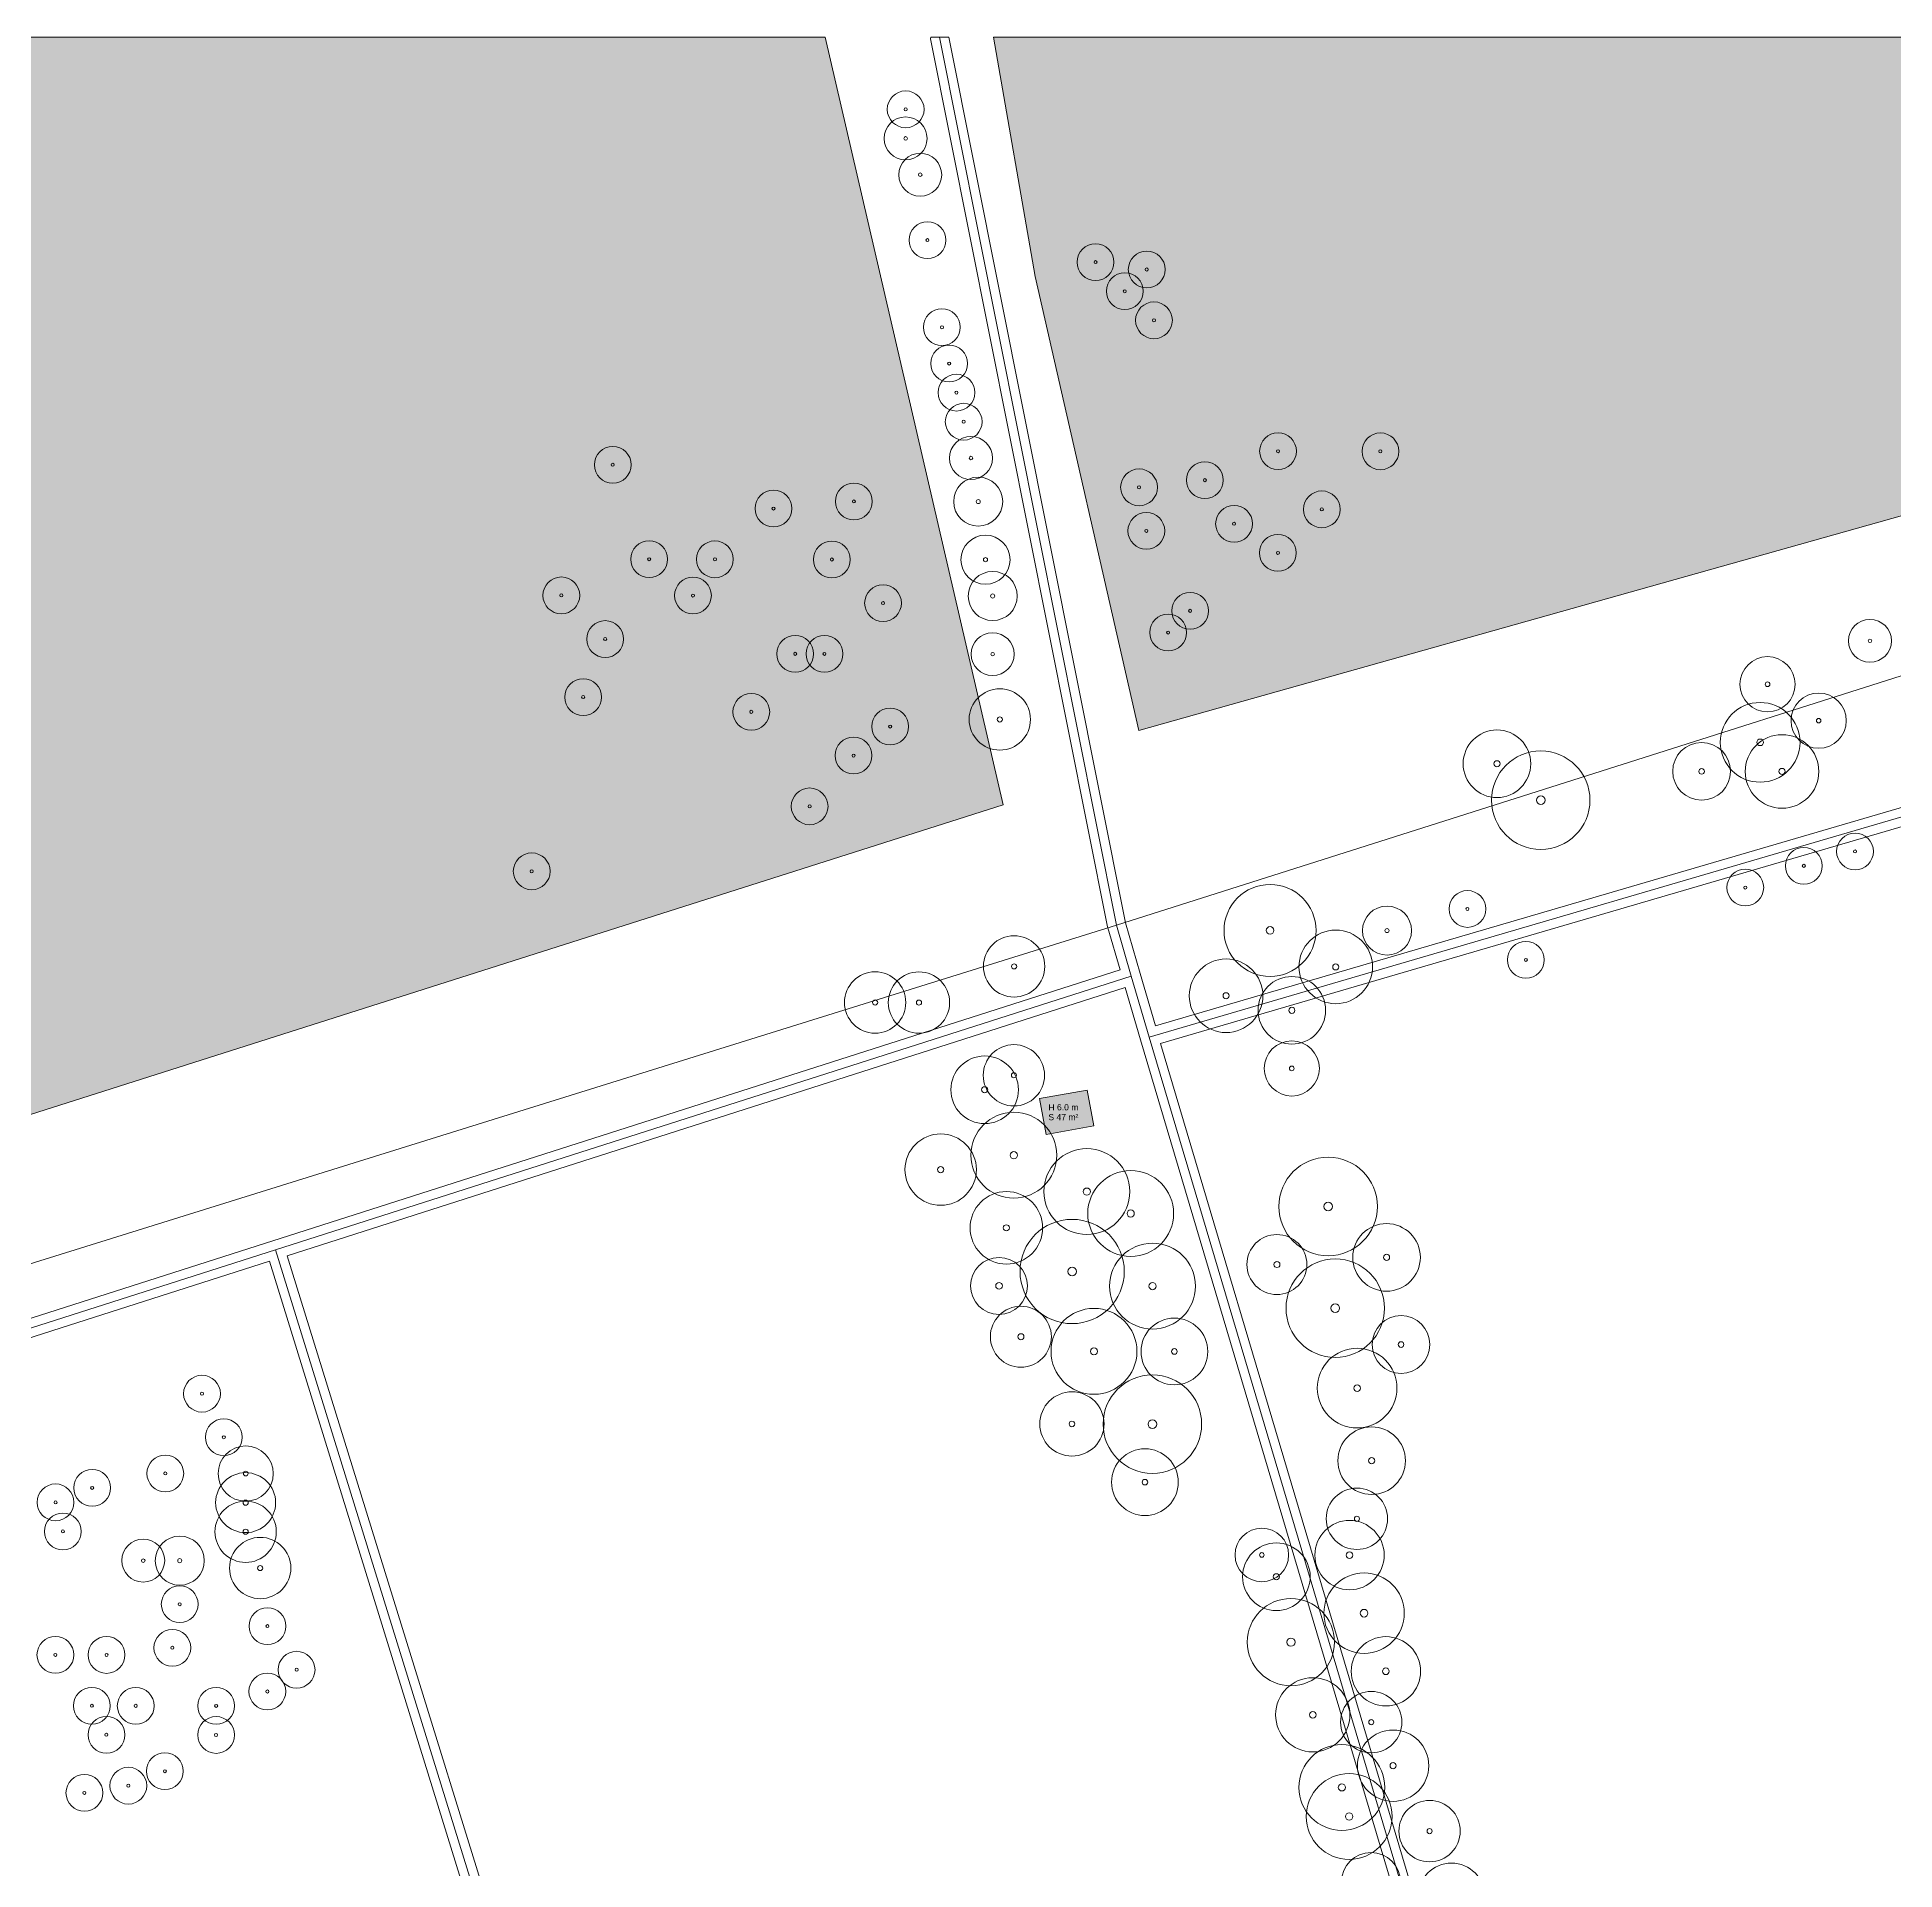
# Model space of a CAD drawing. Header units: metres. Extents: x 0 to 1612, y 0 to 1403.
# Drawn here: x 206.3 to 509.2, y 930.8 to 1229.6 of the extents above; entities that cross this region are included whole.
import ezdxf

# ---------------------------------------------------------------- set-up
doc = ezdxf.new("R2010")
doc.units = ezdxf.units.M
doc.header["$MEASUREMENT"] = 0
for name, color, linetype, lineweight, true_color in [('TPX_BUILDING_AREAS_TEXT', 7, 'CONTINUOUS', 0, 0x000000), ('TPX_BUILDING_HEIGHTS_TEXT', 7, 'CONTINUOUS', 0, 0x000000), ('TPX_BUILDINGS', 7, 'CONTINUOUS', 0, 0x000000), ('TPX_BUILDINGS_HATCH', 7, 'CONTINUOUS', 0, 0xf0f0f0), ('TPX_RAILWAYS_AXES', 7, 'CONTINUOUS', 0, 0x464646), ('TPX_ROADS_AXES', 7, 'CONTINUOUS', 0, 0x323232), ('TPX_ROADS_CONTOURS', 7, 'CONTINUOUS', 0, 0x646464), ('TPX_VEGETATION_GREEN_SPACES', 7, 'CONTINUOUS', 0, 0x58ba48), ('TPX_VEGETATION_GREEN_SPACES_HATCH', 7, 'CONTINUOUS', 0, 0x58ba48), ('TPX_VEGETATION_TREES_INDIVIDUAL', 7, 'CONTINUOUS', 0, 0x136734)]:
    doc.layers.add(name, color=color, linetype=linetype, lineweight=lineweight, true_color=true_color)
doc.styles.add('TPX_TEXTE', font='arial.ttf')

# ---------------------------------------------------------------- blocks, each defined once
blk = doc.blocks.new('TREETR005_CR059')
at = {"layer": 'TPX_VEGETATION_TREES_INDIVIDUAL'}
for radius in [5.91, 0.5]:
    blk.add_circle((0, 0, 0.04), radius, dxfattribs=at)
blk = doc.blocks.new('TREETR005_CR052')
at = {"layer": 'TPX_VEGETATION_TREES_INDIVIDUAL'}
for radius in [5.24, 0.458]:
    blk.add_circle((0, 0, 0.04), radius, dxfattribs=at)
blk = doc.blocks.new('TREETR003_CR035')
at = {"layer": 'TPX_VEGETATION_TREES_INDIVIDUAL'}
for radius in [3.5, 0.292]:
    blk.add_circle((0, 0, 0.04), radius, dxfattribs=at)
blk = doc.blocks.new('TREETR005_CR048')
at = {"layer": 'TPX_VEGETATION_TREES_INDIVIDUAL'}
for radius in [4.8, 0.5]:
    blk.add_circle((0, 0, 0.04), radius, dxfattribs=at)
blk = doc.blocks.new('TREETR005_CR058')
at = {"layer": 'TPX_VEGETATION_TREES_INDIVIDUAL'}
for radius in [5.82, 0.5]:
    blk.add_circle((0, 0, 0.04), radius, dxfattribs=at)
blk = doc.blocks.new('TREETR005_CR061')
at = {"layer": 'TPX_VEGETATION_TREES_INDIVIDUAL'}
for radius in [6.05, 0.542]:
    blk.add_circle((0, 0, 0.04), radius, dxfattribs=at)
blk = doc.blocks.new('TREETR005_CR050')
at = {"layer": 'TPX_VEGETATION_TREES_INDIVIDUAL'}
for radius in [4.97, 0.5]:
    blk.add_circle((0, 0, 0.04), radius, dxfattribs=at)
blk = doc.blocks.new('TREETR005_CR057')
at = {"layer": 'TPX_VEGETATION_TREES_INDIVIDUAL'}
for radius in [5.65, 0.542]:
    blk.add_circle((0, 0, 0.04), radius, dxfattribs=at)
blk = doc.blocks.new('TREETR004_CR050')
at = {"layer": 'TPX_VEGETATION_TREES_INDIVIDUAL'}
for radius in [5, 0.417]:
    blk.add_circle((0, 0, 0.04), radius, dxfattribs=at)
blk = doc.blocks.new('TREETR006_CR066')
at = {"layer": 'TPX_VEGETATION_TREES_INDIVIDUAL'}
for radius in [6.56, 0.625]:
    blk.add_circle((0, 0, 0.04), radius, dxfattribs=at)
blk = doc.blocks.new('TREETR004_CR049')
at = {"layer": 'TPX_VEGETATION_TREES_INDIVIDUAL'}
for radius in [4.89, 0.417]:
    blk.add_circle((0, 0, 0.04), radius, dxfattribs=at)
blk = doc.blocks.new('TREETR005_CR060')
at = {"layer": 'TPX_VEGETATION_TREES_INDIVIDUAL'}
for radius in [6, 0.5]:
    blk.add_circle((0, 0, 0.04), radius, dxfattribs=at)
blk = doc.blocks.new('TREETR007_CR080')
at = {"layer": 'TPX_VEGETATION_TREES_INDIVIDUAL'}
for radius in [8.03, 0.708]:
    blk.add_circle((0, 0, 0.04), radius, dxfattribs=at)
blk = doc.blocks.new('TREETR007_CR071')
at = {"layer": 'TPX_VEGETATION_TREES_INDIVIDUAL'}
for radius in [7.11, 0.667]:
    blk.add_circle((0, 0, 0.04), radius, dxfattribs=at)
blk = doc.blocks.new('TREETR007_CR085')
at = {"layer": 'TPX_VEGETATION_TREES_INDIVIDUAL'}
for radius in [8.5, 0.708]:
    blk.add_circle((0, 0, 0.04), radius, dxfattribs=at)
blk = doc.blocks.new('TREETR005_CR065')
at = {"layer": 'TPX_VEGETATION_TREES_INDIVIDUAL'}
for radius in [6.5, 0.542]:
    blk.add_circle((0, 0, 0.04), radius, dxfattribs=at)
blk = doc.blocks.new('TREETR006_CR070')
at = {"layer": 'TPX_VEGETATION_TREES_INDIVIDUAL'}
for radius in [7, 0.583]:
    blk.add_circle((0, 0, 0.04), radius, dxfattribs=at)
blk = doc.blocks.new('TREETR004_CR045')
at = {"layer": 'TPX_VEGETATION_TREES_INDIVIDUAL'}
for radius in [4.5, 0.375]:
    blk.add_circle((0, 0, 0.04), radius, dxfattribs=at)
blk = doc.blocks.new('TREETR006_CR075')
at = {"layer": 'TPX_VEGETATION_TREES_INDIVIDUAL'}
for radius in [7.5, 0.625]:
    blk.add_circle((0, 0, 0.04), radius, dxfattribs=at)
blk = doc.blocks.new('TREETR005_CR047')
at = {"layer": 'TPX_VEGETATION_TREES_INDIVIDUAL'}
for radius in [4.71, 0.458]:
    blk.add_circle((0, 0, 0.04), radius, dxfattribs=at)
blk = doc.blocks.new('TREETR003_CR030')
at = {"layer": 'TPX_VEGETATION_TREES_INDIVIDUAL'}
for radius in [3, 0.25]:
    blk.add_circle((0, 0, 0.04), radius, dxfattribs=at)
blk = doc.blocks.new('TREETR003_CR040')
at = {"layer": 'TPX_VEGETATION_TREES_INDIVIDUAL'}
for radius in [4, 0.333]:
    blk.add_circle((0, 0, 0.04), radius, dxfattribs=at)
blk = doc.blocks.new('TREETR005_CR049')
at = {"layer": 'TPX_VEGETATION_TREES_INDIVIDUAL'}
for radius in [4.89, 0.5]:
    blk.add_circle((0, 0, 0.04), radius, dxfattribs=at)
blk = doc.blocks.new('TREETR005_CR054')
at = {"layer": 'TPX_VEGETATION_TREES_INDIVIDUAL'}
for radius in [5.44, 0.458]:
    blk.add_circle((0, 0, 0.04), radius, dxfattribs=at)
blk = doc.blocks.new('TREETR004_CR044')
at = {"layer": 'TPX_VEGETATION_TREES_INDIVIDUAL'}
for radius in [4.37, 0.375]:
    blk.add_circle((0, 0, 0.04), radius, dxfattribs=at)
blk = doc.blocks.new('TREETR005_CR055')
at = {"layer": 'TPX_VEGETATION_TREES_INDIVIDUAL'}
for radius in [5.51, 0.5]:
    blk.add_circle((0, 0, 0.04), radius, dxfattribs=at)
blk = doc.blocks.new('TREETR005_CR046')
at = {"layer": 'TPX_VEGETATION_TREES_INDIVIDUAL'}
for radius in [4.64, 0.542]:
    blk.add_circle((0, 0, 0.04), radius, dxfattribs=at)

msp = doc.modelspace()

# ---------------------------------------------------------------- hatches: boundary and pattern name
at = {"layer": 'TPX_BUILDINGS_HATCH'}
msp.add_hatch(color=256, dxfattribs=at).paths.add_polyline_path([(377.55, 1057.93), (369.76, 1056.53), (370.82, 1050.68), (378.61, 1052.08), (377.55, 1057.93)])
at = {"layer": 'TPX_VEGETATION_GREEN_SPACES_HATCH'}
for points in [[(0, 1229.6), (0, 990.58), (136.09, 1031.95), (363.86, 1104.43), (334.84, 1229.6), (0, 1229.6)], [(787.46, 1229.6), (362.28, 1229.6), (369.06, 1190.56), (385.94, 1116.54), (787.46, 1229.6)]]:
    msp.add_hatch(color=256, dxfattribs=at).paths.add_polyline_path(points)

# ---------------------------------------------------------------- linework, layer by layer
at = {"layer": 'TPX_BUILDINGS', "elevation": 0.04}
msp.add_lwpolyline([(377.55, 1057.93), (369.76, 1056.53), (370.82, 1050.68), (378.61, 1052.08)], close=True, dxfattribs=at)
at = {"layer": 'TPX_RAILWAYS_AXES', "elevation": 0.03}
msp.add_lwpolyline([(0, 965.6), (382.32, 1084.82), (803.07, 1218.5)], dxfattribs=at)
at = {"layer": 'TPX_ROADS_AXES', "elevation": 0.03}
for points in [[(353.45, 1229.6), (382.32, 1084.82), (384.73, 1076.51)], [(538.02, 1110.55), (387.64, 1066.53)], [(245.21, 1031.89), (384.73, 1076.51)], [(384.73, 1076.51), (387.64, 1066.53)], [(387.64, 1066.53), (474.31, 775.08)], [(97.59, 984.67), (245.21, 1031.89)], [(338.05, 731.88), (245.21, 1031.89)]]:
    msp.add_lwpolyline(points, dxfattribs=at)
at = {"layer": 'TPX_ROADS_CONTOURS', "elevation": 0.03}
msp.add_lwpolyline([(623.6, 823.97), (539.88, 1109.55), (803.07, 1190.78), (803.07, 1193.74), (802.63, 1193.78), (537.59, 1111.98), (388.66, 1068.39), (386.17, 1076.93), (383.78, 1085.18), (354.98, 1229.6), (352.04, 1229.6), (351.98, 1229.31), (380.85, 1084.53), (380.88, 1084.4), (382.89, 1077.5), (244.75, 1033.32), (97.13, 986.11), (0, 955.84), (0, 952.88), (0.45, 952.84), (96.6, 982.8), (143.64, 833.86)], dxfattribs=at)
for points in [[(389.51, 1065.51), (537, 1108.68), (620.74, 823.07), (546.29, 799.47), (494.72, 783.12), (475.31, 776.97)], [(247.08, 1030.92), (383.72, 1074.62), (386.2, 1066.1), (472.45, 776.07), (339.04, 733.77)], [(99.47, 983.7), (244.22, 1030), (336.18, 732.86), (193, 687.47), (146.96, 833.32)]]:
    msp.add_lwpolyline(points, close=True, dxfattribs=at)
at = {"layer": 'TPX_VEGETATION_GREEN_SPACES', "elevation": 0}
for points in [[(0, 1229.6), (0, 990.58), (136.09, 1031.95), (363.86, 1104.43), (334.84, 1229.6)], [(787.46, 1229.6), (362.28, 1229.6), (369.06, 1190.56), (385.94, 1116.54)]]:
    msp.add_lwpolyline(points, close=True, dxfattribs=at)

# ---------------------------------------------------------------- block references
at = {"layer": 'TPX_VEGETATION_TREES_INDIVIDUAL'}
for name, p in [('TREETR003_CR030', (347.94, 1217.83, 0.04)), ('TREETR003_CR035', (347.93, 1213.09, 0.04)), ('TREETR003_CR035', (350.31, 1207.17, 0.04)), ('TREETR003_CR030', (351.49, 1196.51, 0.04)), ('TREETR003_CR030', (378.9, 1192.92, 0.04)), ('TREETR003_CR030', (387.24, 1191.72, 0.04)), ('TREETR003_CR030', (383.66, 1188.17, 0.04)), ('TREETR003_CR030', (353.85, 1182.3, 0.04)), ('TREETR003_CR030', (388.42, 1183.43, 0.04)), ('TREETR003_CR030', (355.03, 1176.38, 0.04)), ('TREETR003_CR030', (356.22, 1171.64, 0.04)), ('TREETR003_CR030', (357.4, 1166.9, 0.04)), ('TREETR003_CR035', (358.59, 1160.98, 0.04)), ('TREETR003_CR030', (408.65, 1162.09, 0.04)), ('TREETR003_CR030', (425.34, 1162.07, 0.04)), ('TREETR003_CR030', (300.18, 1159.88, 0.04)), ('TREETR003_CR030', (396.72, 1157.37, 0.04)), ('TREETR003_CR040', (359.77, 1153.87, 0.04)), ('TREETR003_CR030', (385.99, 1156.2, 0.04)), ('TREETR003_CR030', (326.39, 1152.74, 0.04)), ('TREETR003_CR030', (339.5, 1153.9, 0.04)), ('TREETR003_CR030', (415.79, 1152.61, 0.04)), ('TREETR003_CR030', (387.18, 1149.1, 0.04)), ('TREETR003_CR030', (401.48, 1150.26, 0.04)), ('TREETR003_CR040', (360.95, 1144.4, 0.04)), ('TREETR003_CR030', (408.63, 1145.51, 0.04)), ('TREETR003_CR030', (306.12, 1144.48, 0.04)), ('TREETR003_CR030', (316.84, 1144.46, 0.04)), ('TREETR003_CR030', (335.91, 1144.43, 0.04)), ('TREETR003_CR040', (362.13, 1138.48, 0.04)), ('TREETR003_CR030', (291.8, 1138.58, 0.04)), ('TREETR003_CR030', (313.26, 1138.55, 0.04)), ('TREETR003_CR030', (344.25, 1137.32, 0.04)), ('TREETR003_CR030', (394.31, 1136.06, 0.04)), ('TREETR003_CR030', (298.95, 1131.46, 0.04)), ('TREETR003_CR030', (390.73, 1132.52, 0.04)), ('TREETR003_CR035', (505.16, 1131.17, 0.04)), ('TREETR003_CR030', (329.93, 1129.05, 0.04)), ('TREETR003_CR030', (334.7, 1129.04, 0.04)), ('TREETR003_CR035', (362.12, 1129, 0.04)), ('TREETR004_CR045', (488.46, 1124.09, 0.04)), ('TREETR003_CR030', (295.36, 1122, 0.04)), ('TREETR003_CR030', (322.77, 1119.59, 0.04)), ('TREETR004_CR050', (363.29, 1118.35, 0.04)), ('TREETR005_CR065', (487.25, 1114.62, 0.04)), ('TREETR004_CR045', (496.79, 1118.15, 0.04)), ('TREETR003_CR030', (345.41, 1117.19, 0.04)), ('TREETR003_CR030', (339.44, 1112.46, 0.04)), ('TREETR005_CR055', (444.34, 1111.13, 0.04)), ('TREETR005_CR047', (477.71, 1109.89, 0.04)), ('TREETR005_CR060', (490.82, 1109.87, 0.04)), ('TREETR007_CR080', (451.48, 1105.19, 0.04)), ('TREETR003_CR030', (332.28, 1104.18, 0.04)), ('TREETR003_CR030', (502.72, 1096.83, 0.04)), ('TREETR003_CR030', (286.97, 1093.59, 0.04)), ('TREETR003_CR030', (494.37, 1094.48, 0.04)), ('TREETR003_CR030', (484.83, 1090.94, 0.04)), ('TREETR006_CR075', (407.35, 1083.95, 0.04)), ('TREETR003_CR030', (439.53, 1087.45, 0.04)), ('TREETR003_CR040', (426.42, 1083.92, 0.04)), ('TREETR004_CR050', (365.62, 1078.09, 0.04)), ('TREETR005_CR060', (418.06, 1078.01, 0.04)), ('TREETR003_CR030', (449.06, 1079.15, 0.04)), ('TREETR005_CR060', (400.18, 1073.3, 0.04)), ('TREETR004_CR050', (342.96, 1072.2, 0.04)), ('TREETR004_CR050', (350.11, 1072.19, 0.04)), ('TREETR005_CR055', (410.9, 1070.92, 0.04)), ('TREETR005_CR055', (360.82, 1057.97, 0.04)), ('TREETR004_CR050', (365.59, 1060.33, 0.04)), ('TREETR004_CR045', (410.89, 1061.45, 0.04)), ('TREETR006_CR070', (365.57, 1047.3, 0.04)), ('TREETR005_CR058', (353.65, 1044.95, 0.04)), ('TREETR006_CR070', (377.48, 1041.37, 0.04)), ('TREETR007_CR080', (416.82, 1038.94, 0.04)), ('TREETR006_CR070', (384.63, 1037.8, 0.04)), ('TREETR005_CR059', (364.36, 1035.46, 0.04)), ('TREETR007_CR085', (375.08, 1028.34, 0.04)), ('TREETR005_CR055', (426.34, 1030.64, 0.04)), ('TREETR006_CR070', (388.19, 1025.96, 0.04)), ('TREETR005_CR049', (408.46, 1029.48, 0.04)), ('TREETR005_CR046', (363.16, 1025.99, 0.04)), ('TREETR007_CR080', (417.98, 1022.36, 0.04)), ('TREETR005_CR050', (366.72, 1017.7, 0.04)), ('TREETR006_CR070', (378.64, 1015.32, 0.04)), ('TREETR005_CR054', (391.75, 1015.3, 0.04)), ('TREETR005_CR047', (428.7, 1016.43, 0.04)), ('TREETR005_CR065', (421.54, 1009.33, 0.04)), ('TREETR003_CR030', (233.21, 1008.42, 0.04)), ('TREETR005_CR052', (375.05, 1003.48, 0.04)), ('TREETR007_CR080', (388.16, 1003.46, 0.04)), ('TREETR003_CR030', (236.77, 1001.31, 0.04)), ('TREETR005_CR055', (423.91, 997.49, 0.04)), ('TREETR004_CR045', (240.34, 995.39, 0.04)), ('TREETR003_CR030', (227.23, 995.41, 0.04)), ('TREETR005_CR054', (386.95, 993.99, 0.04)), ('TREETR003_CR030', (209.34, 990.7, 0.04)), ('TREETR003_CR030', (215.31, 993.06, 0.04)), ('TREETR004_CR049', (240.33, 990.65, 0.04)), ('TREETR004_CR050', (240.33, 985.91, 0.04)), ('TREETR004_CR050', (421.51, 988.02, 0.04)), ('TREETR003_CR030', (210.53, 985.96, 0.04)), ('TREETR005_CR057', (420.31, 982.1, 0.04)), ('TREETR003_CR035', (223.63, 981.2, 0.04)), ('TREETR003_CR040', (229.59, 981.19, 0.04)), ('TREETR004_CR050', (242.7, 979.99, 0.04)), ('TREETR004_CR044', (406.01, 982.12, 0.04)), ('TREETR005_CR055', (408.38, 978.57, 0.04)), ('TREETR006_CR066', (422.68, 972.63, 0.04)), ('TREETR003_CR030', (229.58, 974.09, 0.04)), ('TREETR003_CR030', (243.88, 970.52, 0.04)), ('TREETR007_CR071', (410.75, 967.91, 0.04)), ('TREETR003_CR030', (228.38, 966.99, 0.04)), ('TREETR003_CR030', (209.31, 965.83, 0.04)), ('TREETR003_CR030', (217.65, 965.82, 0.04)), ('TREETR003_CR030', (248.64, 963.41, 0.04)), ('TREETR005_CR057', (426.24, 963.15, 0.04)), ('TREETR003_CR030', (215.26, 957.53, 0.04)), ('TREETR003_CR030', (222.41, 957.52, 0.04)), ('TREETR003_CR030', (235.52, 957.51, 0.04)), ('TREETR003_CR030', (243.87, 959.86, 0.04)), ('TREETR005_CR061', (414.31, 956.06, 0.04)), ('TREETR004_CR050', (423.85, 954.86, 0.04)), ('TREETR003_CR030', (217.63, 952.8, 0.04)), ('TREETR003_CR030', (235.51, 952.77, 0.04)), ('TREETR006_CR070', (419.06, 944.22, 0.04)), ('TREETR005_CR058', (427.41, 947.76, 0.04)), ('TREETR003_CR030', (227.16, 946.86, 0.04)), ('TREETR003_CR030', (214.04, 943.33, 0.04)), ('TREETR003_CR030', (221.2, 944.5, 0.04)), ('TREETR006_CR070', (420.25, 939.48, 0.04)), ('TREETR004_CR050', (433.36, 937.09, 0.04)), ('TREETR005_CR048', (423.81, 928.82, 0.04)), ('TREETR005_CR054', (436.92, 926.43, 0.04))]:
    msp.add_blockref(name, p, dxfattribs=at)

# ---------------------------------------------------------------- texts
at = {"layer": 'TPX_BUILDING_AREAS_TEXT', "style": 'TPX_TEXTE'}
msp.add_text('S 47 m²', height=1, dxfattribs=at).set_placement((371.21, 1053.01, 0.05))
at = {"layer": 'TPX_BUILDING_HEIGHTS_TEXT', "style": 'TPX_TEXTE'}
msp.add_text('H 6.0 m', height=1, dxfattribs=at).set_placement((371.21, 1054.61, 0.05))

doc.saveas('drawing.dxf')
